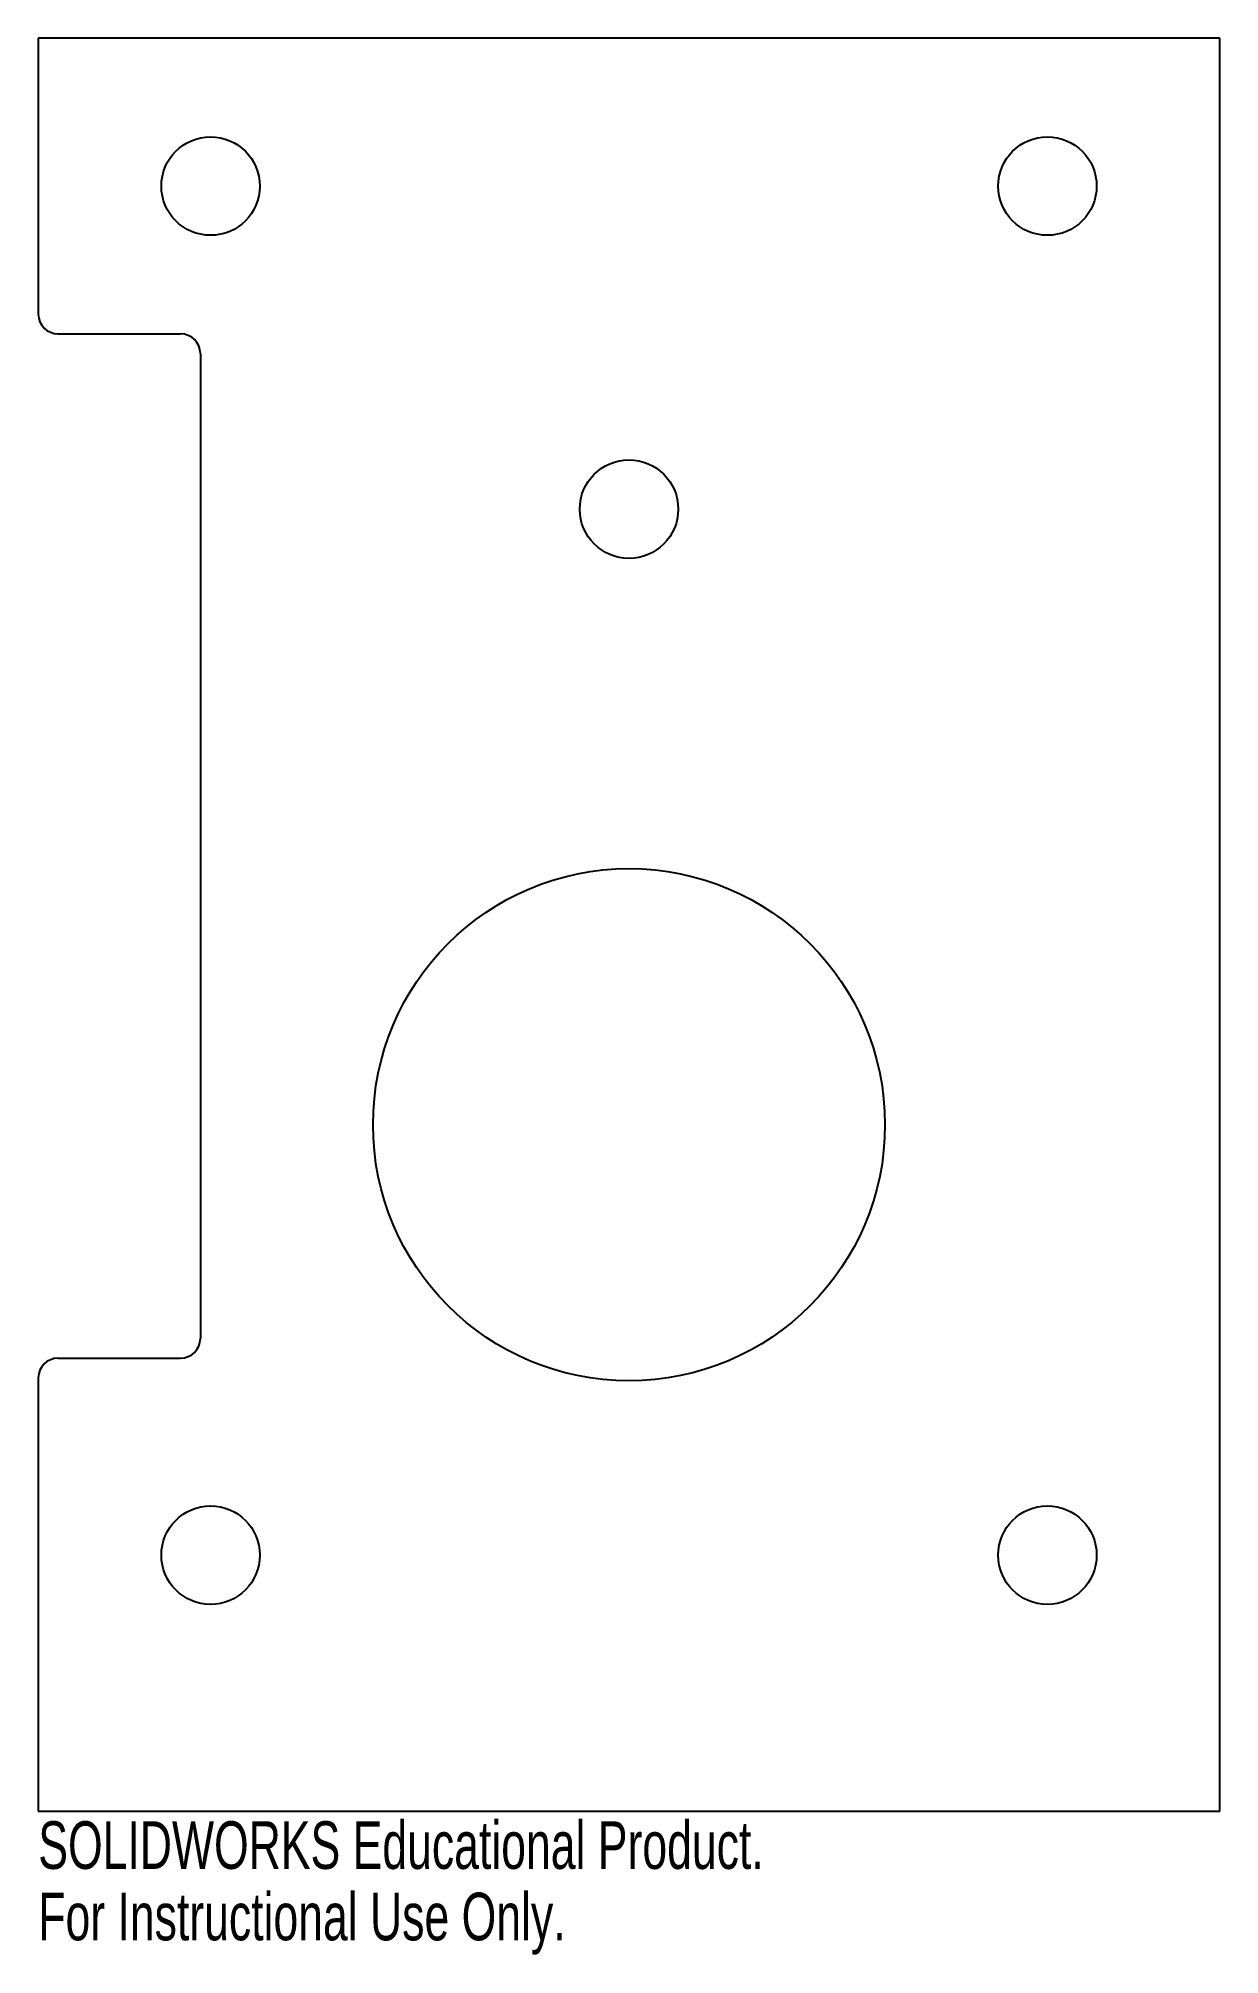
# Model space of a CAD drawing. Header units: millimetres. Extents: x -60 to 60, y -105 to 90.
import ezdxf

# ---------------------------------------------------------------- set-up
doc = ezdxf.new("R2010")
doc.units = ezdxf.units.MM
doc.styles.add('SLDTEXTSTYLE0', font='TXT', dxfattribs={"width": 0.7})

msp = doc.modelspace()

# ---------------------------------------------------------------- linework, layer by layer
at = {"color": 7, "linetype": 'Continuous', "lineweight": 25}
for p, q in [((60, 90), (-60, 90)), ((-60, 90), (-60, 62)), ((60, -90), (60, 90)), ((-58, 60), (-45.54, 60)), ((-43.54, 58), (-43.54, -42)), ((-58, -44), (-45.54, -44)), ((-60, -46), (-60, -90)), ((-60, -90), (60, -90))]:
    msp.add_line(p, q, dxfattribs=at)
for centre, radius in [((-42.5, 75), 5), ((42.5, 75), 5), ((0, 42.2), 5), ((0, -20.3), 26), ((-42.5, -64), 5), ((42.5, -64), 5)]:
    msp.add_circle(centre, radius, dxfattribs=at)
for centre, start, end in [((-58, 62), 180, 270), ((-45.54, 58), 0, 90), ((-45.54, -42), 270, 0), ((-58, -46), 90, 180)]:
    msp.add_arc(centre, 2, start, end, dxfattribs=at)

# ---------------------------------------------------------------- texts
at = {"color": 7, "linetype": 'Continuous', "char_height": 4.8336, "attachment_point": 1, "style": 'SLDTEXTSTYLE0'}
for s, insert in [('SOLIDWORKS Educational Product.', (-60, -91.02)), ('For Instructional Use Only.', (-60, -98.27))]:
    msp.add_mtext(s, dxfattribs=dict(at, insert=insert))

doc.saveas('drawing.dxf')
